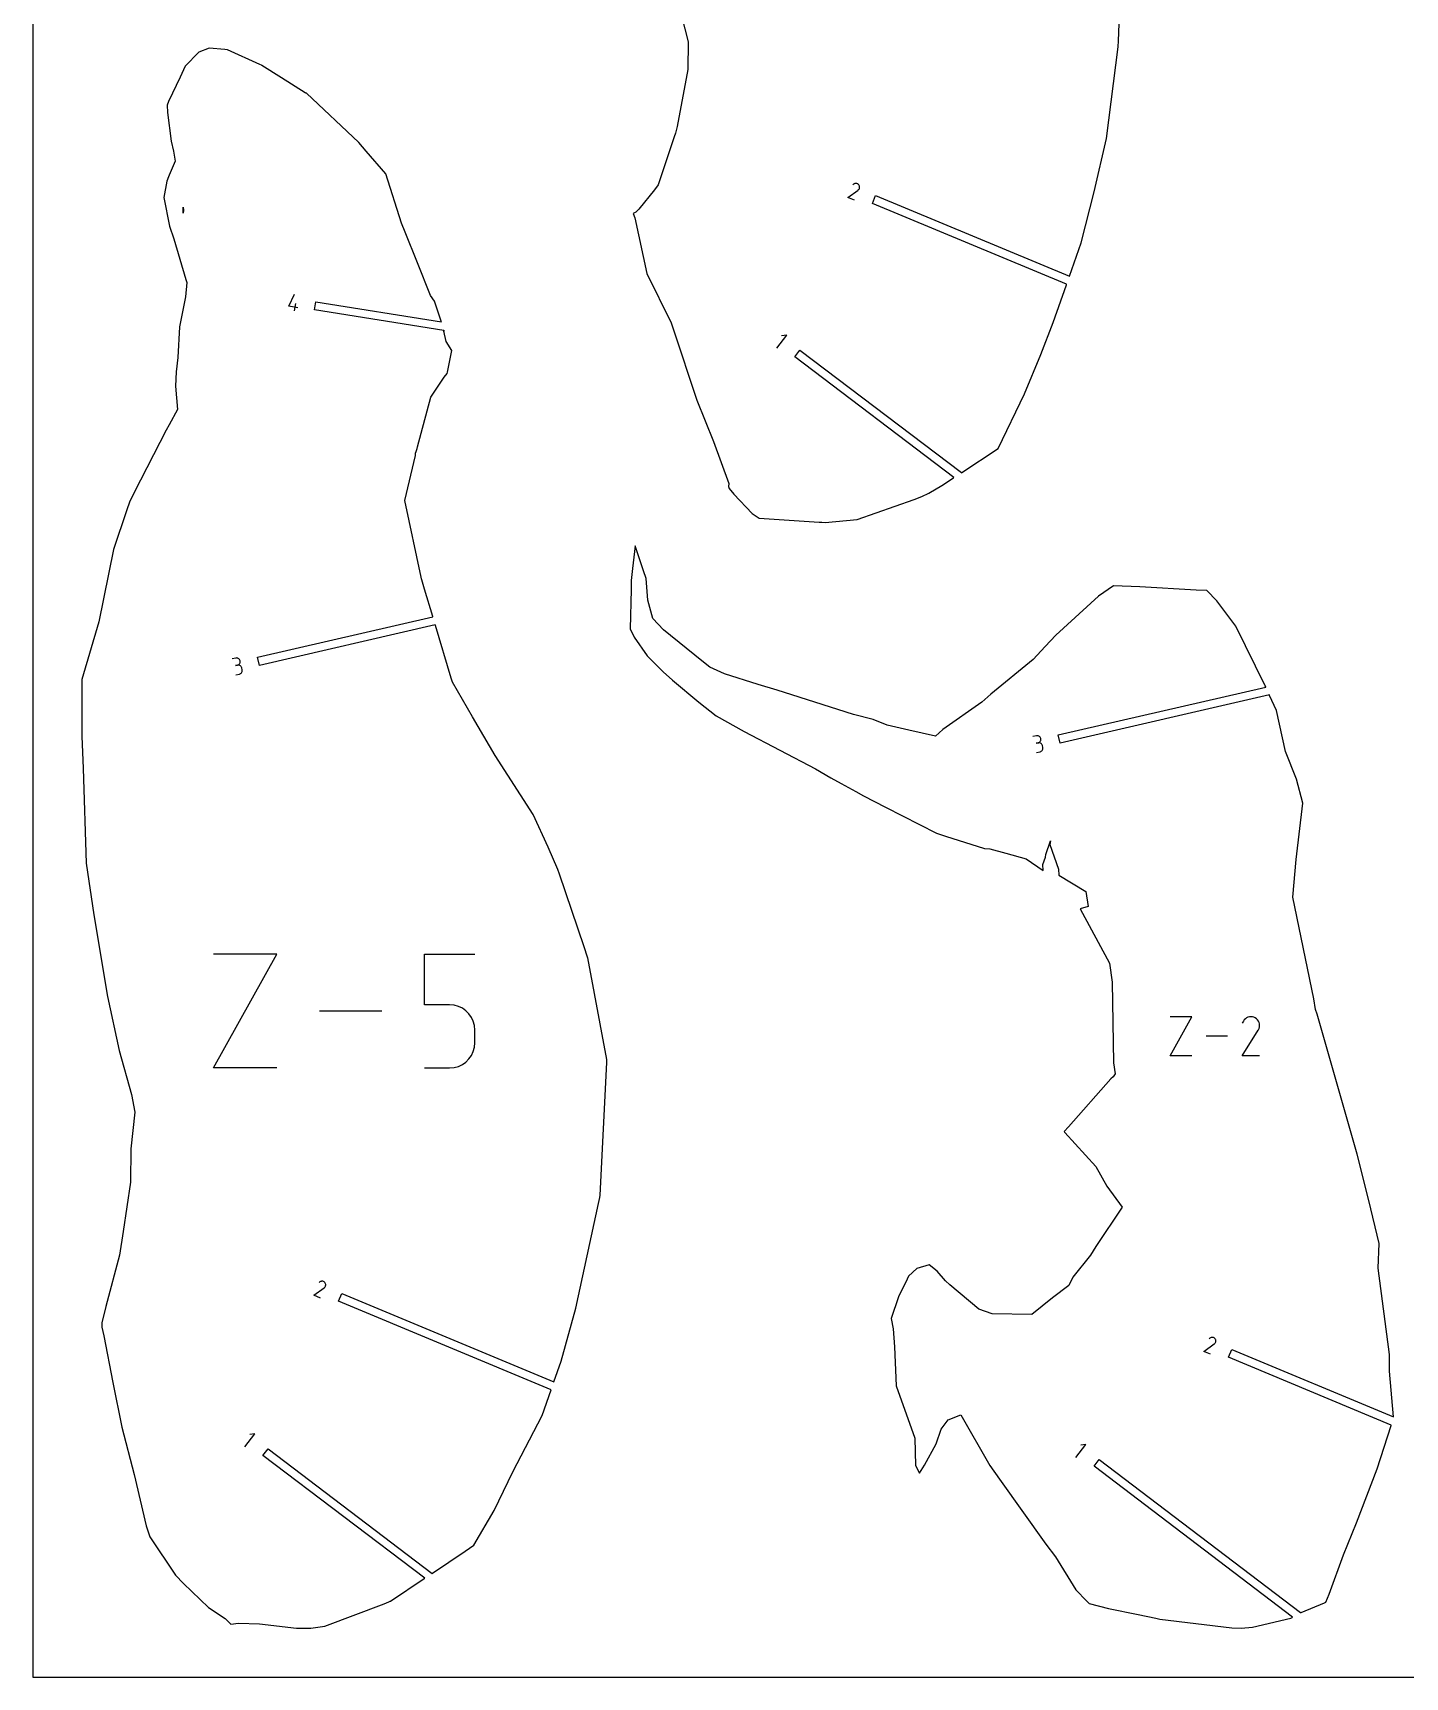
# Model space of a CAD drawing. Extents: x 0 to 560, y 0 to 480.
# Drawn here: x 0 to 187.4, y 0 to 224.6 of the extents above; entities that cross this region are included whole.
import ezdxf

# ---------------------------------------------------------------- set-up
doc = ezdxf.new("R2010")
doc.units = 0

msp = doc.modelspace()

# ---------------------------------------------------------------- linework, layer by layer
at = {"layer": 'annotation', "color": 1}
for p, q in [((111.299736, 202.114867), (112.717132, 203.127842)), ((112.126459, 203.927275), (112.018, 203.836697)), ((112.202564, 203.975214), (112.126459, 203.927275)), ((112.283561, 204.007962), (112.202564, 203.975214)), ((112.367517, 204.02579), (112.283561, 204.007962)), ((112.452496, 204.028972), (112.367517, 204.02579)), ((112.536562, 204.017781), (112.452496, 204.028972)), ((112.617781, 203.992491), (112.536562, 204.017781)), ((112.694217, 203.953374), (112.617781, 203.992491)), ((112.763937, 203.900705), (112.694217, 203.953374)), ((112.717132, 203.127842), (112.718669, 203.128675)), ((112.717132, 203.127842), (112.717132, 203.127842)), ((112.718669, 203.128675), (112.720169, 203.129537)), ((112.720169, 203.129537), (112.721643, 203.130434)), ((112.721643, 203.130434), (112.723101, 203.131375)), ((112.723101, 203.131375), (112.724554, 203.132368)), ((112.724554, 203.132368), (112.726014, 203.133421)), ((112.726014, 203.133421), (112.727491, 203.134542)), ((112.727491, 203.134542), (112.728996, 203.13574)), ((112.728996, 203.13574), (112.730539, 203.137021)), ((112.730539, 203.137021), (112.796899, 203.197671)), ((112.730539, 203.137021), (112.730539, 203.137021)), ((112.825003, 203.834755), (112.763937, 203.900705)), ((112.796899, 203.197671), (112.849834, 203.267139)), ((112.872536, 203.75875), (112.825003, 203.834755)), ((112.825003, 203.834755), (112.825003, 203.834755)), ((112.849834, 203.267139), (112.889113, 203.343455)), ((112.90502, 203.677766), (112.872536, 203.75875)), ((112.889113, 203.343455), (112.914502, 203.424646)), ((112.922688, 203.593773), (112.90502, 203.677766)), ((112.914502, 203.424646), (112.925771, 203.508742)), ((112.925771, 203.508742), (112.922688, 203.593773)), ((112.218177, 201.732549), (111.299736, 202.114867)), ((34.967879, 187.253717), (35.733233, 188.895542)), ((36.196058, 187.057474), (34.967879, 187.253717)), ((35.749337, 186.624555), (35.906304, 187.606931)), ((101.615968, 181.53264), (102.970268, 183.316869)), ((102.970268, 183.316869), (102.272448, 183.221179)), ((27.714199, 139.195712), (27.229403, 139.084363)), ((27.936897, 138.226121), (27.694157, 138.170368)), ((27.694157, 138.170368), (27.936897, 138.226121)), ((27.803188, 139.207912), (27.714199, 139.195712)), ((27.730239, 136.903809), (28.215034, 137.015158)), ((27.890413, 139.204203), (27.803188, 139.207912)), ((27.974189, 139.185657), (27.890413, 139.204203)), ((27.936897, 138.226121), (28.022291, 138.253975)), ((28.025886, 138.238321), (27.936897, 138.226121)), ((27.936897, 138.226121), (27.936897, 138.226121)), ((28.052835, 139.153349), (27.974189, 139.185657)), ((28.022291, 138.253975), (28.099152, 138.295386)), ((28.113111, 138.234611), (28.025886, 138.238321)), ((28.124667, 139.108352), (28.052835, 139.153349)), ((28.099152, 138.295386), (28.166432, 138.348665)), ((28.196888, 138.216066), (28.113111, 138.234611)), ((28.188001, 139.05174), (28.124667, 139.108352)), ((28.166432, 138.348665), (28.223082, 138.412121)), ((28.241154, 138.984586), (28.188001, 139.05174)), ((28.275533, 138.183757), (28.196888, 138.216066)), ((28.215034, 137.015158), (28.300429, 137.043007)), ((28.215034, 137.015158), (28.215034, 137.015158)), ((28.223082, 138.412121), (28.268054, 138.484067)), ((28.282444, 138.907965), (28.241154, 138.984586)), ((28.268054, 138.484067), (28.300299, 138.562811)), ((28.347365, 138.13876), (28.275533, 138.183757)), ((28.310187, 138.82295), (28.282444, 138.907965)), ((28.300299, 138.562811), (28.318768, 138.646666)), ((28.300429, 137.043007), (28.377296, 137.084393)), ((28.322414, 138.733942), (28.310187, 138.82295)), ((28.310187, 138.82295), (28.310187, 138.82295)), ((28.318768, 138.646666), (28.322414, 138.733942)), ((28.410699, 138.082148), (28.347365, 138.13876)), ((28.377296, 137.084393), (28.444588, 137.137621)), ((28.463852, 138.014995), (28.410699, 138.082148)), ((28.444588, 137.137621), (28.501257, 137.200994)), ((28.505142, 137.938374), (28.463852, 138.014995)), ((28.501257, 137.200994), (28.546258, 137.272813)), ((28.532885, 137.853359), (28.505142, 137.938374)), ((28.588638, 137.610619), (28.532885, 137.853359)), ((28.532885, 137.853359), (28.532885, 137.853359)), ((28.546258, 137.272813), (28.578543, 137.351383)), ((28.578543, 137.351383), (28.597066, 137.435005)), ((28.60078, 137.521982), (28.588638, 137.610619)), ((28.597066, 137.435005), (28.60078, 137.521982)), ((137.078125, 128.581026), (136.593329, 128.469677)), ((137.167114, 128.593226), (137.078125, 128.581026)), ((137.254338, 128.589517), (137.167114, 128.593226)), ((137.338115, 128.570971), (137.254338, 128.589517)), ((137.416761, 128.538663), (137.338115, 128.570971)), ((137.488592, 128.493666), (137.416761, 128.538663)), ((137.551926, 128.437054), (137.488592, 128.493666)), ((137.60508, 128.3699), (137.551926, 128.437054)), ((137.646369, 128.293279), (137.60508, 128.3699)), ((137.674112, 128.208264), (137.646369, 128.293279)), ((137.664225, 127.948125), (137.682694, 128.03198)), ((137.686339, 128.119256), (137.674112, 128.208264)), ((137.674112, 128.208264), (137.674112, 128.208264)), ((137.682694, 128.03198), (137.686339, 128.119256)), ((137.300823, 127.611435), (137.058083, 127.555682)), ((137.058083, 127.555682), (137.300823, 127.611435)), ((137.094164, 126.289123), (137.57896, 126.400472)), ((137.300823, 127.611435), (137.386217, 127.639289)), ((137.389812, 127.623635), (137.300823, 127.611435)), ((137.300823, 127.611435), (137.300823, 127.611435)), ((137.386217, 127.639289), (137.463078, 127.6807)), ((137.477037, 127.619925), (137.389812, 127.623635)), ((137.463078, 127.6807), (137.530358, 127.733979)), ((137.560813, 127.60138), (137.477037, 127.619925)), ((137.530358, 127.733979), (137.587008, 127.797435)), ((137.639459, 127.569071), (137.560813, 127.60138)), ((137.57896, 126.400472), (137.664355, 126.428321)), ((137.57896, 126.400472), (137.57896, 126.400472)), ((137.587008, 127.797435), (137.63198, 127.869381)), ((137.63198, 127.869381), (137.664225, 127.948125)), ((137.71129, 127.524074), (137.639459, 127.569071)), ((137.664355, 126.428321), (137.741222, 126.469707)), ((137.774624, 127.467462), (137.71129, 127.524074)), ((137.741222, 126.469707), (137.808513, 126.522935)), ((137.827778, 127.400309), (137.774624, 127.467462)), ((137.808513, 126.522935), (137.865183, 126.586308)), ((137.869068, 127.323688), (137.827778, 127.400309)), ((137.865183, 126.586308), (137.910183, 126.658127)), ((137.89681, 127.238673), (137.869068, 127.323688)), ((137.952564, 126.995933), (137.89681, 127.238673)), ((137.89681, 127.238673), (137.89681, 127.238673)), ((137.910183, 126.658127), (137.942469, 126.736696)), ((137.942469, 126.736696), (137.960992, 126.820319)), ((137.964706, 126.907296), (137.952564, 126.995933)), ((137.960992, 126.820319), (137.964706, 126.907296)), ((24.690943, 83.203576), (33.320298, 98.744991)), ((33.320298, 98.744991), (24.690943, 98.744991)), ((53.474139, 91.824159), (53.474139, 98.744991)), ((53.474139, 98.744991), (60.376454, 98.744991)), ((47.647571, 90.974284), (39.149791, 90.974284)), ((56.925297, 91.824159), (53.474139, 91.824159)), ((57.544969, 91.768767), (56.925297, 91.824159)), ((58.128479, 91.609014), (57.544969, 91.768767)), ((58.666018, 91.354533), (58.128479, 91.609014)), ((59.147774, 91.014959), (58.666018, 91.354533)), ((59.563938, 90.599925), (59.147774, 91.014959)), ((59.904698, 90.119066), (59.563938, 90.599925)), ((60.160244, 89.582015), (59.904698, 90.119066)), ((155.333439, 84.874287), (158.289563, 90.19825)), ((158.289563, 90.19825), (155.333439, 90.19825)), ((165.623601, 89.926792), (165.475783, 89.780953)), ((165.791537, 90.042596), (165.623601, 89.926792)), ((165.975095, 90.127197), (165.791537, 90.042596)), ((166.169779, 90.179428), (165.975095, 90.127197)), ((166.371094, 90.19812), (166.169779, 90.179428)), ((166.574544, 90.182105), (166.371094, 90.19812)), ((166.775633, 90.130216), (166.574544, 90.182105)), ((166.969866, 90.041285), (166.775633, 90.130216)), ((167.143587, 89.917927), (166.969866, 90.041285)), ((166.969866, 90.041285), (166.969866, 90.041285)), ((167.288837, 89.769897), (167.143587, 89.917927)), ((60.320766, 88.998407), (60.160244, 89.582015)), ((60.376454, 88.377875), (60.320766, 88.998407)), ((60.376454, 86.658632), (60.376454, 88.377875)), ((60.376454, 88.377875), (60.376454, 88.377875)), ((165.193988, 84.874244), (167.378863, 88.391612)), ((165.352579, 89.606247), (165.197327, 89.308431)), ((165.475783, 89.780953), (165.352579, 89.606247)), ((167.404324, 89.601734), (167.288837, 89.769897)), ((167.378863, 88.391612), (167.381475, 88.394844)), ((167.378863, 88.391612), (167.378863, 88.391612)), ((167.381475, 88.394844), (167.383979, 88.398103)), ((167.383979, 88.398103), (167.386393, 88.401418)), ((167.386393, 88.401418), (167.388733, 88.404815)), ((167.388733, 88.404815), (167.391015, 88.408321)), ((167.391015, 88.408321), (167.393256, 88.411966)), ((167.393256, 88.411966), (167.395473, 88.415775)), ((167.395473, 88.415775), (167.397681, 88.419776)), ((167.397681, 88.419776), (167.399897, 88.423998)), ((167.399897, 88.423998), (167.49011, 88.617692)), ((167.399897, 88.423998), (167.399897, 88.423998)), ((167.488756, 89.417972), (167.404324, 89.601734)), ((167.540842, 89.223151), (167.488756, 89.417972)), ((167.49011, 88.617692), (167.542811, 88.818474)), ((167.559291, 89.021806), (167.540842, 89.223151)), ((167.542811, 88.818474), (167.559291, 89.021806)), ((59.904481, 84.915167), (60.160132, 85.453385)), ((60.160132, 85.453385), (60.320734, 86.037799)), ((60.320734, 86.037799), (60.376454, 86.658632)), ((163.197601, 87.536269), (160.28655, 87.536269)), ((33.320298, 83.203576), (24.690943, 83.203576)), ((53.474139, 83.203576), (56.925297, 83.203576)), ((56.925297, 83.203576), (57.544712, 83.259269)), ((56.925297, 83.203576), (56.925297, 83.203576)), ((57.544712, 83.259269), (58.128086, 83.419828)), ((58.128086, 83.419828), (58.665585, 83.675476)), ((58.665585, 83.675476), (59.147373, 84.016434)), ((59.147373, 84.016434), (59.563617, 84.432924)), ((59.563617, 84.432924), (59.904481, 84.915167)), ((158.289563, 84.874287), (155.333439, 84.874287)), ((167.558487, 84.874244), (165.193988, 84.874244)), ((39.199039, 53.978532), (39.090581, 53.887954)), ((39.275144, 54.026472), (39.199039, 53.978532)), ((39.356142, 54.059219), (39.275144, 54.026472)), ((39.440097, 54.077047), (39.356142, 54.059219)), ((39.525076, 54.080229), (39.440097, 54.077047)), ((39.609142, 54.069038), (39.525076, 54.080229)), ((39.690361, 54.043748), (39.609142, 54.069038)), ((39.766798, 54.004631), (39.690361, 54.043748)), ((39.836517, 53.951962), (39.766798, 54.004631)), ((39.897583, 53.886013), (39.836517, 53.951962)), ((38.372316, 52.166124), (39.789712, 53.179099)), ((39.290757, 51.783806), (38.372316, 52.166124)), ((39.789712, 53.179099), (39.791249, 53.179933)), ((39.789712, 53.179099), (39.789712, 53.179099)), ((39.791249, 53.179933), (39.792749, 53.180794)), ((39.792749, 53.180794), (39.794223, 53.181691)), ((39.794223, 53.181691), (39.795681, 53.182632)), ((39.795681, 53.182632), (39.797135, 53.183625)), ((39.797135, 53.183625), (39.798594, 53.184678)), ((39.798594, 53.184678), (39.800071, 53.185799)), ((39.800071, 53.185799), (39.801576, 53.186997)), ((39.801576, 53.186997), (39.803119, 53.188278)), ((39.803119, 53.188278), (39.869479, 53.248928)), ((39.803119, 53.188278), (39.803119, 53.188278)), ((39.869479, 53.248928), (39.922414, 53.318397)), ((39.945116, 53.810007), (39.897583, 53.886013)), ((39.897583, 53.886013), (39.897583, 53.886013)), ((39.922414, 53.318397), (39.961693, 53.394712)), ((39.9776, 53.729023), (39.945116, 53.810007)), ((39.961693, 53.394712), (39.987082, 53.475903)), ((39.995268, 53.64503), (39.9776, 53.729023)), ((39.987082, 53.475903), (39.998351, 53.56)), ((39.998351, 53.56), (39.995268, 53.64503)), ((159.959585, 44.492671), (161.376982, 45.505646)), ((160.786308, 46.305079), (160.67785, 46.214501)), ((160.862413, 46.353018), (160.786308, 46.305079)), ((160.943411, 46.385766), (160.862413, 46.353018)), ((161.027366, 46.403594), (160.943411, 46.385766)), ((161.112345, 46.406776), (161.027366, 46.403594)), ((161.196411, 46.395585), (161.112345, 46.406776)), ((161.27763, 46.370295), (161.196411, 46.395585)), ((161.354067, 46.331178), (161.27763, 46.370295)), ((161.423786, 46.278509), (161.354067, 46.331178)), ((161.376982, 45.505646), (161.378519, 45.506479)), ((161.376982, 45.505646), (161.376982, 45.505646)), ((161.378519, 45.506479), (161.380019, 45.507341)), ((161.380019, 45.507341), (161.381492, 45.508238)), ((161.381492, 45.508238), (161.38295, 45.509179)), ((161.38295, 45.509179), (161.384404, 45.510172)), ((161.384404, 45.510172), (161.385863, 45.511225)), ((161.385863, 45.511225), (161.38734, 45.512346)), ((161.38734, 45.512346), (161.388845, 45.513544)), ((161.388845, 45.513544), (161.390388, 45.514825)), ((161.390388, 45.514825), (161.456748, 45.575475)), ((161.390388, 45.514825), (161.390388, 45.514825)), ((161.484853, 46.212559), (161.423786, 46.278509)), ((161.456748, 45.575475), (161.509684, 45.644943)), ((161.532385, 46.136554), (161.484853, 46.212559)), ((161.484853, 46.212559), (161.484853, 46.212559)), ((161.509684, 45.644943), (161.548962, 45.721259)), ((161.564869, 46.05557), (161.532385, 46.136554)), ((161.548962, 45.721259), (161.574352, 45.80245)), ((161.582537, 45.971577), (161.564869, 46.05557)), ((161.574352, 45.80245), (161.585621, 45.886547)), ((161.585621, 45.886547), (161.582537, 45.971577)), ((160.878026, 44.110353), (159.959585, 44.492671)), ((28.964399, 31.451765), (30.318699, 33.235994)), ((30.318699, 33.235994), (29.620879, 33.140303)), ((142.480179, 29.975857), (143.834479, 31.760086)), ((143.834479, 31.760086), (143.136659, 31.664395))]:
    msp.add_line(p, q, dxfattribs=at)
at = {"layer": 'boundary', "color": 5}
for p, q in [((148.305396, 223.514594), (148.713137, 234.244649)), ((88.581852, 226.906383), (89.523158, 223.392376)), ((24.089926, 222.498909), (22.688924, 221.948475)), ((26.208711, 222.340389), (24.089926, 222.498909)), ((89.523158, 223.392376), (89.483075, 219.575502)), ((146.632204, 210.153664), (148.264303, 222.67404)), ((148.264303, 222.67404), (148.305396, 223.514594)), ((22.688924, 221.948475), (20.784244, 220.043393)), ((26.565692, 222.277773), (26.208711, 222.340389)), ((31.015484, 220.271787), (26.565692, 222.277773)), ((31.229597, 220.165148), (31.015484, 220.271787)), ((31.271326, 220.132063), (31.229597, 220.165148)), ((33.977381, 218.452231), (31.271326, 220.132063)), ((20.134526, 218.548289), (18.507586, 215.220193)), ((20.784244, 220.043393), (20.134526, 218.548289)), ((37.209511, 216.415763), (33.977381, 218.452231)), ((89.483075, 219.575502), (88.019493, 211.792503)), ((37.286185, 216.377947), (37.209511, 216.415763)), ((37.355493, 216.357961), (37.286185, 216.377947)), ((44.532871, 209.641068), (37.355493, 216.357961)), ((18.507586, 215.220193), (18.362802, 214.731785)), ((18.362802, 214.731785), (18.39058, 213.697457)), ((18.39058, 213.697457), (18.868897, 209.811254)), ((88.019493, 211.792503), (87.792513, 210.90754)), ((18.868897, 209.811254), (19.195916, 208.438677)), ((45.540225, 208.452801), (44.532871, 209.641068)), ((87.610177, 210.399451), (85.422413, 203.841562)), ((87.792513, 210.90754), (87.610177, 210.399451)), ((144.947825, 202.885005), (146.632204, 210.153664)), ((19.435815, 207.082287), (18.595247, 205.145262)), ((19.195916, 208.438677), (19.435815, 207.082287)), ((48.227742, 205.341316), (45.540225, 208.452801)), ((18.506905, 204.951581), (18.291131, 204.359625)), ((18.595247, 205.145262), (18.506905, 204.951581)), ((50.363211, 198.623567), (48.227742, 205.341316)), ((18.291131, 204.359625), (17.891043, 202.118353)), ((84.898058, 203.144037), (82.776299, 200.500404)), ((85.422413, 203.841562), (84.898058, 203.144037)), ((114.671664, 201.303759), (115.112074, 202.361755)), ((115.112074, 202.361755), (141.587265, 191.340969)), ((143.195851, 195.931132), (144.947825, 202.885005)), ((17.891043, 202.118353), (18.671237, 198.203066)), ((82.369066, 200.094875), (81.99669, 199.921336)), ((81.99669, 199.921336), (82.227549, 199.330066)), ((82.776299, 200.500404), (82.369066, 200.094875)), ((141.207633, 190.257674), (114.671664, 201.303759)), ((18.671237, 198.203066), (19.234595, 196.469511)), ((50.839615, 197.358149), (50.363211, 198.623567)), ((82.227549, 199.330066), (83.869094, 191.708233)), ((19.234595, 196.469511), (20.874062, 190.9264)), ((52.536469, 193.205803), (50.839615, 197.358149)), ((141.587265, 191.340969), (143.195851, 195.931132)), ((54.306986, 188.741988), (52.536469, 193.205803)), ((20.874062, 190.9264), (21.007891, 190.492831)), ((83.869094, 191.708233), (87.176811, 184.971095)), ((21.007891, 190.492831), (20.825749, 188.534628)), ((54.844087, 187.937778), (54.306986, 188.741988)), ((139.379119, 185.03994), (141.184444, 190.191504)), ((141.184444, 190.191504), (141.207633, 190.257674)), ((20.825749, 188.534628), (20.01094, 184.45435)), ((38.480316, 186.742128), (38.661135, 187.873773)), ((56.130308, 183.92195), (38.480316, 186.742128)), ((38.661135, 187.873773), (55.816658, 185.132603)), ((55.790639, 185.207648), (54.844087, 187.937778)), ((20.01094, 184.45435), (19.816408, 180.249052)), ((55.816658, 185.132603), (55.790639, 185.207648)), ((87.176811, 184.971095), (87.467418, 184.146531)), ((137.69674, 180.679203), (139.379119, 185.03994)), ((56.146645, 183.848452), (56.130308, 183.92195)), ((56.15769, 183.917575), (56.146645, 183.848452)), ((56.146645, 183.848452), (56.226517, 183.906577)), ((56.462192, 182.428877), (56.146645, 183.848452)), ((56.226517, 183.906577), (56.15769, 183.917575)), ((57.216292, 181.231601), (56.462192, 182.428877)), ((87.467418, 184.146531), (90.693375, 174.41978)), ((19.816408, 180.249052), (19.5868, 178.292987)), ((56.634548, 178.253935), (57.216292, 181.231601)), ((104.079968, 180.349096), (104.772838, 181.261921)), ((125.806158, 163.858072), (104.079968, 180.349096)), ((104.772838, 181.261921), (126.822255, 164.525554)), ((135.451445, 175.289363), (137.69674, 180.679203)), ((19.5868, 178.292987), (19.49551, 176.328455)), ((54.335332, 174.837864), (56.157268, 177.555666)), ((56.157268, 177.555666), (56.589536, 178.062046)), ((56.589536, 178.062046), (56.634548, 178.253935)), ((19.49551, 176.328455), (19.762956, 173.138493)), ((131.838265, 167.820606), (135.451445, 175.289363)), ((19.762956, 173.138493), (18.600495, 171.040113)), ((52.554475, 168.045421), (54.335332, 174.837864)), ((90.693375, 174.41978), (92.987276, 168.798816)), ((18.600495, 171.040113), (18.223605, 170.305595)), ((18.223605, 170.305595), (13.814299, 161.814255)), ((92.987276, 168.798816), (95.077776, 163.055637)), ((50.80449, 160.732069), (52.253098, 166.87457)), ((52.253098, 166.87457), (52.267854, 167.191541)), ((52.267854, 167.191541), (52.355797, 167.407555)), ((52.355797, 167.407555), (52.476408, 167.832293)), ((52.476408, 167.832293), (52.554475, 168.045421)), ((126.884321, 164.566325), (131.838265, 167.820606)), ((126.822255, 164.525554), (126.884321, 164.566325)), ((126.884321, 164.566325), (126.841999, 164.510568)), ((126.841999, 164.510568), (126.897517, 164.468427)), ((126.897517, 164.468427), (126.884321, 164.566325)), ((13.814299, 161.814255), (13.197896, 160.510476)), ((95.077776, 163.055637), (95.01763, 162.639759)), ((95.01763, 162.639759), (95.124236, 162.36381)), ((95.124236, 162.36381), (95.757619, 161.569445)), ((121.443284, 161.265321), (122.40043, 161.715989)), ((122.40043, 161.715989), (124.160308, 162.776902)), ((124.160308, 162.776902), (125.744093, 163.817301)), ((125.744093, 163.817301), (125.806158, 163.858072)), ((13.197896, 160.510476), (12.820179, 159.446613)), ((53.034256, 150.230147), (50.80449, 160.732069)), ((95.757619, 161.569445), (98.245434, 158.929272)), ((112.595517, 158.131159), (120.393438, 160.841733)), ((120.393438, 160.841733), (121.443284, 161.265321)), ((12.820179, 159.446613), (11.012376, 154.007269)), ((98.245434, 158.929272), (99.218034, 158.299071)), ((99.218034, 158.299071), (107.419168, 157.779057)), ((107.419168, 157.779057), (107.743471, 157.76875)), ((107.743471, 157.76875), (108.198739, 157.715552)), ((108.198739, 157.715552), (112.595517, 158.131159)), ((11.012376, 154.007269), (8.985779, 144.139492)), ((82.257434, 154.540552), (81.90434, 151.417173)), ((83.407988, 151.135033), (82.257434, 154.540552)), ((81.90434, 151.417173), (81.702724, 149.782914)), ((83.77733, 150.048004), (83.407988, 151.135033)), ((53.069052, 150.042877), (53.034256, 150.230147)), ((53.11325, 149.898059), (53.069052, 150.042877)), ((53.499552, 148.606089), (53.11325, 149.898059)), ((54.612841, 144.887108), (53.499552, 148.606089)), ((81.714613, 148.555075), (81.578795, 143.181828)), ((81.702724, 149.782914), (81.714613, 148.555075)), ((84.020011, 147.120308), (83.77733, 150.048004)), ((147.594317, 149.059946), (145.555836, 147.659606)), ((151.199684, 148.913623), (147.594317, 149.059946)), ((158.901592, 148.489733), (151.199684, 148.913623)), ((160.346868, 148.435248), (158.901592, 148.489733)), ((161.722625, 146.993495), (160.346868, 148.435248)), ((84.689217, 144.622152), (84.020011, 147.120308)), ((145.555836, 147.659606), (139.714804, 142.3376)), ((164.324155, 143.545221), (161.722625, 146.993495)), ((8.985779, 144.139492), (6.693558, 136.254918)), ((30.68906, 139.32041), (54.632958, 144.819906)), ((54.632958, 144.819906), (54.612841, 144.887108)), ((86.161061, 143.0734), (84.689217, 144.622152)), ((54.962305, 143.719711), (30.945596, 138.203492)), ((54.982422, 143.652509), (54.962305, 143.719711)), ((57.141714, 136.439319), (54.982422, 143.652509)), ((81.578795, 143.181828), (82.14126, 142.040431)), ((82.14126, 142.040431), (83.898167, 139.5123)), ((91.373772, 138.824323), (86.161061, 143.0734)), ((139.714804, 142.3376), (138.26913, 140.769875)), ((168.343341, 135.402403), (164.324155, 143.545221)), ((30.945596, 138.203492), (30.68906, 139.32041)), ((83.898167, 139.5123), (86.079315, 137.318618)), ((138.26913, 140.769875), (136.631884, 139.015331)), ((86.079315, 137.318618), (87.35495, 136.174801)), ((92.466113, 137.942473), (91.373772, 138.824323)), ((94.45433, 137.050025), (92.466113, 137.942473)), ((99.078924, 135.594094), (94.45433, 137.050025)), ((136.631884, 139.015331), (130.837013, 134.253777)), ((6.693558, 136.254918), (6.6675, 128.528637)), ((57.339398, 135.897611), (57.141714, 136.439319)), ((60.026711, 131.183356), (57.339398, 135.897611)), ((87.35495, 136.174801), (90.970524, 133.167763)), ((101.674145, 134.820704), (99.078924, 135.594094)), ((103.688272, 134.175349), (101.674145, 134.820704)), ((140.052986, 128.705723), (168.424708, 135.222214)), ((168.395323, 135.287287), (168.343341, 135.402403)), ((168.424708, 135.222214), (168.395323, 135.287287)), ((90.970524, 133.167763), (93.32494, 131.295476)), ((112.082104, 131.510349), (103.688272, 134.175349)), ((129.611981, 133.184468), (124.277876, 129.44727)), ((130.837013, 134.253777), (129.611981, 133.184468)), ((168.90578, 134.156868), (140.309522, 127.588806)), ((168.935165, 134.091794), (168.90578, 134.156868)), ((169.857305, 132.049692), (168.935165, 134.091794)), ((63.162505, 125.868533), (60.026711, 131.183356)), ((93.32494, 131.295476), (97.139989, 129.16099)), ((114.764568, 130.797119), (112.082104, 131.510349)), ((116.71237, 130.01536), (114.764568, 130.797119)), ((171.105618, 126.425345), (169.857305, 132.049692)), ((6.6675, 128.528637), (6.871071, 124.109275)), ((97.139989, 129.16099), (106.884793, 124.046145)), ((119.646192, 129.328297), (116.71237, 130.01536)), ((123.289023, 128.532492), (119.646192, 129.328297)), ((124.277876, 129.44727), (123.289023, 128.532492)), ((140.309522, 127.588806), (140.052986, 128.705723)), ((68.341607, 117.819897), (63.162505, 125.868533)), ((172.605018, 122.675044), (171.105618, 126.425345)), ((6.871071, 124.109275), (7.27719, 111.164525)), ((106.884793, 124.046145), (108.983852, 122.82162)), ((108.983852, 122.82162), (110.420739, 122.05641)), ((110.420739, 122.05641), (112.388747, 120.982803)), ((173.485702, 119.37406), (172.605018, 122.675044)), ((112.388747, 120.982803), (113.466137, 120.36116)), ((113.466137, 120.36116), (116.480439, 118.82492)), ((172.563028, 111.667404), (173.485702, 119.37406)), ((70.364408, 113.378779), (68.341607, 117.819897)), ((116.480439, 118.82492), (123.446163, 115.295068)), ((123.446163, 115.295068), (124.650233, 114.86878)), ((124.650233, 114.86878), (129.965911, 113.200899)), ((71.722494, 110.318757), (70.364408, 113.378779)), ((129.965911, 113.200899), (130.72827, 113.124153)), ((130.72827, 113.124153), (132.911116, 112.537963)), ((132.911116, 112.537963), (135.656337, 111.776557)), ((138.315941, 111.986085), (138.385029, 112.386781)), ((138.385029, 112.386781), (138.997766, 114.218995)), ((138.997766, 114.218995), (138.924127, 113.745997)), ((138.924127, 113.745997), (140.097007, 110.33993)), ((7.27719, 111.164525), (8.312584, 104.141351)), ((71.950601, 109.696172), (71.722494, 110.318757)), ((135.656337, 111.776557), (138.021324, 110.167894)), ((137.959003, 111.001029), (138.315941, 111.986085)), ((138.021324, 110.167894), (137.959003, 111.001029)), ((140.097007, 110.33993), (140.159517, 109.532248)), ((172.080416, 106.521218), (172.563028, 111.667404)), ((75.297272, 99.737707), (71.950601, 109.696172)), ((140.159517, 109.532248), (143.812136, 107.305515)), ((143.812136, 107.305515), (144.147297, 105.283007)), ((174.952433, 92.644708), (172.080416, 106.521218)), ((8.312584, 104.141351), (10.17471, 92.957421)), ((144.147297, 105.283007), (143.055879, 104.946402)), ((143.055879, 104.946402), (147.05575, 97.532585)), ((75.76277, 98.356991), (75.297272, 99.737707)), ((75.780206, 98.291631), (75.76277, 98.356991)), ((75.790735, 98.249098), (75.780206, 98.291631)), ((78.403795, 84.381382), (75.790735, 98.249098)), ((147.05575, 97.532585), (147.443114, 94.907605)), ((147.443114, 94.907605), (147.584911, 83.915799)), ((10.17471, 92.957421), (11.778332, 85.598012)), ((175.214343, 91.183827), (174.952433, 92.644708)), ((175.447225, 90.54351), (175.214343, 91.183827)), ((180.901937, 71.429603), (175.447225, 90.54351)), ((11.778332, 85.598012), (13.463805, 79.567467)), ((77.50254, 65.852563), (78.387791, 83.96021)), ((78.387791, 83.96021), (78.403795, 84.381382)), ((147.584911, 83.915799), (147.849109, 82.403561)), ((147.222474, 81.712444), (141.453407, 75.185739)), ((147.575522, 82.00839), (147.222474, 81.712444)), ((147.849109, 82.403561), (147.575522, 82.00839)), ((13.463805, 79.567467), (13.906559, 77.182152)), ((13.906559, 77.182152), (13.381427, 72.142792)), ((141.453407, 75.185739), (140.878728, 74.52863)), ((140.878728, 74.52863), (140.901635, 74.438825)), ((140.901635, 74.438825), (140.948011, 74.376509)), ((140.948011, 74.376509), (145.209808, 69.745567)), ((13.381427, 72.142792), (13.329112, 67.594314)), ((145.209808, 69.745567), (146.674658, 67.077302)), ((182.49515, 65.12513), (180.901937, 71.429603)), ((13.329112, 67.594314), (12.349782, 60.889514)), ((77.271313, 64.706921), (77.458493, 65.514667)), ((77.458493, 65.514667), (77.50254, 65.852563)), ((146.674658, 67.077302), (148.782015, 64.202345)), ((74.145192, 50.401375), (77.271313, 64.706921)), ((148.782015, 64.202345), (145.19297, 58.805755)), ((183.884834, 59.239517), (182.49515, 65.12513)), ((12.349782, 60.889514), (11.81514, 57.614056)), ((145.19297, 58.805755), (144.447089, 57.623297)), ((183.779349, 55.843566), (183.884834, 59.239517)), ((11.81514, 57.614056), (9.970076, 50.626288)), ((122.449199, 56.29689), (120.759946, 55.799214)), ((123.535484, 55.466873), (122.449199, 56.29689)), ((144.447089, 57.623297), (142.032783, 54.631166)), ((119.403427, 54.360418), (118.221285, 51.924146)), ((119.59198, 54.753597), (119.403427, 54.360418)), ((120.759946, 55.799214), (119.59198, 54.753597)), ((124.640113, 54.148501), (123.535484, 55.466873)), ((125.249459, 53.579179), (124.640113, 54.148501)), ((142.032783, 54.631166), (141.504352, 53.490112)), ((185.295642, 44.054384), (183.779349, 55.843566)), ((41.744244, 51.355016), (42.184654, 52.413012)), ((42.184654, 52.413012), (71.180573, 40.342927)), ((118.221285, 51.924146), (117.240927, 48.998835)), ((129.214676, 50.270165), (125.249459, 53.579179)), ((139.276513, 51.795072), (136.460039, 49.525728)), ((141.504352, 53.490112), (139.276513, 51.795072)), ((9.970076, 50.626288), (9.419729, 48.399052)), ((70.801728, 39.259304), (41.744244, 51.355016)), ((72.169777, 43.172383), (74.145192, 50.401375)), ((131.034193, 49.604865), (129.214676, 50.270165)), ((136.460039, 49.525728), (131.034193, 49.604865)), ((9.419729, 48.399052), (9.430064, 47.80682)), ((9.430064, 47.80682), (9.684486, 46.600653)), ((117.240927, 48.998835), (117.522766, 47.577491)), ((117.522766, 47.577491), (117.697533, 45.105831)), ((9.684486, 46.600653), (10.927449, 40.242503)), ((117.697533, 45.105831), (117.917294, 39.782582)), ((71.180573, 40.342927), (72.169777, 43.172383)), ((163.331513, 43.681563), (163.771923, 44.739559)), ((185.538047, 34.437685), (163.331513, 43.681563)), ((163.771923, 44.739559), (185.846674, 35.550538)), ((185.328644, 41.776643), (185.295642, 44.054384)), ((185.846674, 35.550538), (185.328644, 41.776643)), ((10.927449, 40.242503), (12.136635, 34.119622)), ((69.563986, 35.718946), (70.801728, 39.259304)), ((117.917294, 39.782582), (120.477284, 32.636501)), ((12.136635, 34.119622), (13.846644, 27.657307)), ((65.572442, 28.031621), (69.563986, 35.718946)), ((123.396689, 31.884044), (124.052174, 33.870469)), ((124.052174, 33.870469), (125.043886, 35.151602)), ((125.043886, 35.151602), (126.757727, 35.842325)), ((126.757727, 35.842325), (130.725398, 28.903434)), ((183.616002, 28.472867), (185.516504, 34.37083)), ((185.516504, 34.37083), (185.538047, 34.437685)), ((120.477284, 32.636501), (120.558789, 28.903051)), ((121.793809, 28.968012), (123.396689, 31.884044)), ((31.428399, 30.268221), (32.121268, 31.181045)), ((53.517323, 13.501868), (31.428399, 30.268221)), ((32.121268, 31.181045), (54.525922, 14.17504)), ((144.944179, 28.792313), (145.637049, 29.705137)), ((145.637049, 29.705137), (173.163566, 8.811438)), ((13.846644, 27.657307), (15.460787, 20.649566)), ((63.015098, 22.75045), (65.572442, 28.031621)), ((120.558789, 28.903051), (121.119903, 27.879392)), ((121.119903, 27.879392), (121.793809, 28.968012)), ((130.725398, 28.903434), (132.042415, 27.027593)), ((132.042415, 27.027593), (138.371564, 18.174523)), ((172.067923, 8.204335), (144.944179, 28.792313)), ((180.818518, 21.060096), (183.616002, 28.472867)), ((60.236067, 18.024643), (63.015098, 22.75045)), ((15.460787, 20.649566), (15.980769, 19.145365)), ((179.006272, 16.692556), (180.818518, 21.060096)), ((15.980769, 19.145365), (19.471103, 13.933306)), ((59.055618, 17.198307), (60.236067, 18.024643)), ((138.371564, 18.174523), (139.668432, 16.423484)), ((54.58753, 14.216159), (59.055618, 17.198307)), ((139.668432, 16.423484), (142.458638, 11.930438)), ((177.06304, 11.336831), (179.006272, 16.692556)), ((19.471103, 13.933306), (20.581389, 12.794996)), ((53.455716, 13.460749), (53.517323, 13.501868)), ((54.525922, 14.17504), (54.587529, 14.216159)), ((54.587529, 14.216159), (54.545208, 14.160402)), ((54.545208, 14.160402), (54.600726, 14.118261)), ((54.600726, 14.118261), (54.58753, 14.216159)), ((20.581389, 12.794996), (24.006575, 9.530526)), ((48.837658, 10.378506), (53.455716, 13.460749)), ((142.458638, 11.930438), (143.97724, 10.393552)), ((176.611784, 10.249724), (177.06304, 11.336831)), ((24.006575, 9.530526), (26.278044, 8.001649)), ((39.878477, 6.959054), (47.980121, 9.993457)), ((47.980121, 9.993457), (48.606844, 10.292251)), ((48.606844, 10.292251), (48.804845, 10.379652)), ((48.804845, 10.379652), (48.837658, 10.378506)), ((143.97724, 10.393552), (144.263221, 10.039537)), ((144.263221, 10.039537), (146.900769, 9.353635)), ((146.900769, 9.353635), (150.992057, 8.535431)), ((173.238972, 8.842084), (176.439343, 10.142729)), ((176.439343, 10.142729), (176.611784, 10.249724)), ((26.278044, 8.001649), (27.046834, 7.228201)), ((27.046834, 7.228201), (28.093191, 7.350187)), ((28.093191, 7.350187), (30.948369, 7.259442)), ((30.948369, 7.259442), (36.014244, 6.6675)), ((37.955115, 6.677268), (39.878477, 6.959054)), ((150.992057, 8.535431), (153.393494, 8.072588)), ((153.393494, 8.072588), (153.931117, 7.915815)), ((153.931117, 7.915815), (163.775934, 6.742822)), ((163.775934, 6.742822), (165.061986, 6.6675)), ((165.061986, 6.6675), (166.570941, 6.802947)), ((166.570941, 6.802947), (171.83578, 8.052239)), ((171.83578, 8.052239), (172.005782, 8.163622)), ((172.005782, 8.163622), (172.067923, 8.204335)), ((173.163566, 8.811438), (173.238972, 8.842084)), ((36.014244, 6.6675), (37.955115, 6.677268))]:
    msp.add_line(p, q, dxfattribs=at)
at = {"layer": 'frame', "color": 5}
for p, q in [((0, 480), (0, 0)), ((0, 0), (560, 0))]:
    msp.add_line(p, q, dxfattribs=at)
at = {"layer": 'hole', "color": 5}
for p, q in [((20.512429, 199.972469), (20.533314, 200.783769)), ((20.568201, 200.359333), (20.512429, 199.972469)), ((20.533314, 200.783769), (20.568201, 200.359333))]:
    msp.add_line(p, q, dxfattribs=at)

doc.saveas('drawing.dxf')
